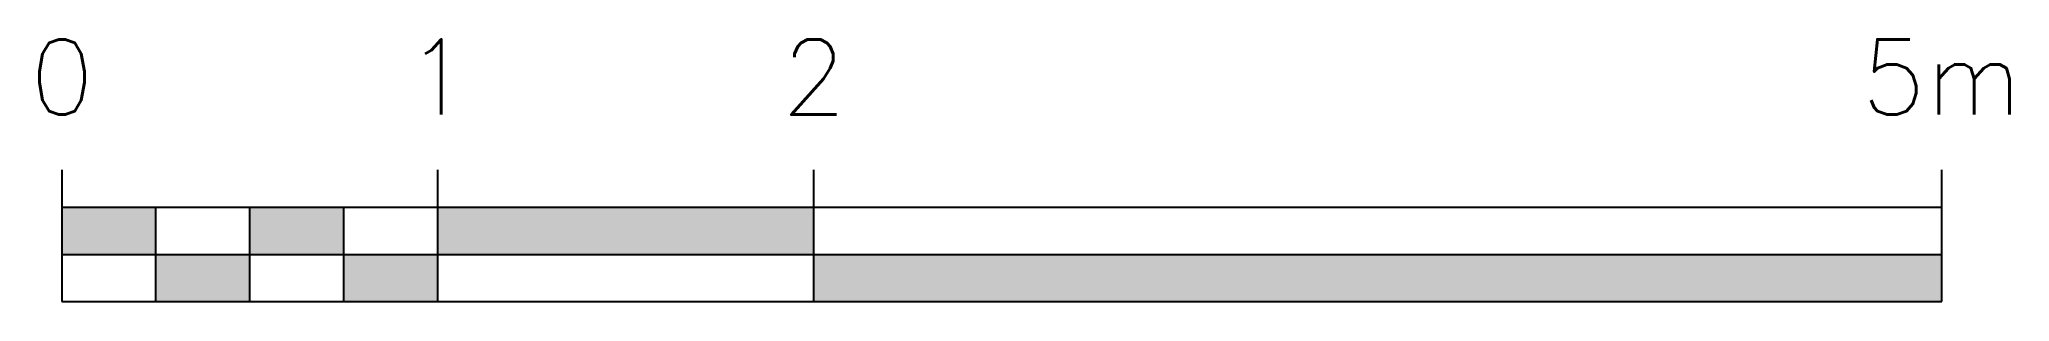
# Model space of a CAD drawing. Header units: millimetres. Extents: x 1158.62 to 1163.86, y -1205.55 to -1204.85.
import ezdxf
from ezdxf.enums import TextEntityAlignment as Align

# ---------------------------------------------------------------- set-up
doc = ezdxf.new("R2010")
doc.units = ezdxf.units.MM
doc.header["$LTSCALE"] = 10
doc.layers.add('Símbolos_Gráficos', color=1, linetype='Continuous')
doc.styles.add('r80', font='romans.shx')

msp = doc.modelspace()

# ---------------------------------------------------------------- hatches: boundary and pattern name
at = {"layer": 'Símbolos_Gráficos'}
h = msp.add_hatch(color=256, dxfattribs=at)
h.paths.add_polyline_path([(1158.6767, -1205.2979), (1158.6767, -1205.4229), (1158.9267, -1205.4229), (1158.9267, -1205.2979)])
h.paths.add_polyline_path([(1158.9267, -1205.5479), (1159.1767, -1205.5479), (1159.1767, -1205.4229), (1158.9267, -1205.4229)])
h.paths.add_polyline_path([(1159.4267, -1205.4229), (1159.4267, -1205.2979), (1159.1767, -1205.2979), (1159.1767, -1205.4229)])
h.paths.add_polyline_path([(1159.6767, -1205.5479), (1159.6767, -1205.4229), (1159.4267, -1205.4229), (1159.4267, -1205.5479)])
h.paths.add_polyline_path([(1159.6767, -1205.2979), (1159.6767, -1205.4229), (1160.6767, -1205.4229), (1160.6767, -1205.2979)])
h.paths.add_polyline_path([(1163.6767, -1205.5479), (1163.6767, -1205.4229), (1160.6767, -1205.4229), (1160.6767, -1205.5479)])

# ---------------------------------------------------------------- linework, layer by layer
for p, q in [((1158.6767, -1205.1979), (1158.6767, -1205.5479)), ((1159.6767, -1205.5479), (1159.6767, -1205.1979)), ((1160.6767, -1205.5479), (1160.6767, -1205.1979)), ((1163.6767, -1205.5479), (1163.6767, -1205.1979)), ((1163.6767, -1205.2979), (1158.6767, -1205.2979)), ((1158.9267, -1205.5479), (1158.9267, -1205.2979)), ((1159.1767, -1205.5479), (1159.1767, -1205.2979)), ((1159.4267, -1205.5479), (1159.4267, -1205.2979)), ((1158.6767, -1205.4229), (1163.6767, -1205.4229)), ((1158.6767, -1205.5479), (1163.6767, -1205.5479))]:
    msp.add_line(p, q, dxfattribs=at)

# ---------------------------------------------------------------- texts
at = {"layer": 'Símbolos_Gráficos', "color": 2, "style": 'r80'}
for s, p in [('0', (1158.6767, -1205.0509)), ('1', (1159.6767, -1205.0509)), ('2', (1160.6767, -1205.0509)), ('5m', (1163.6767, -1205.0509))]:
    msp.add_text(s, height=0.2, dxfattribs=at).set_placement(p, align=Align.CENTER)

doc.saveas('drawing.dxf')
